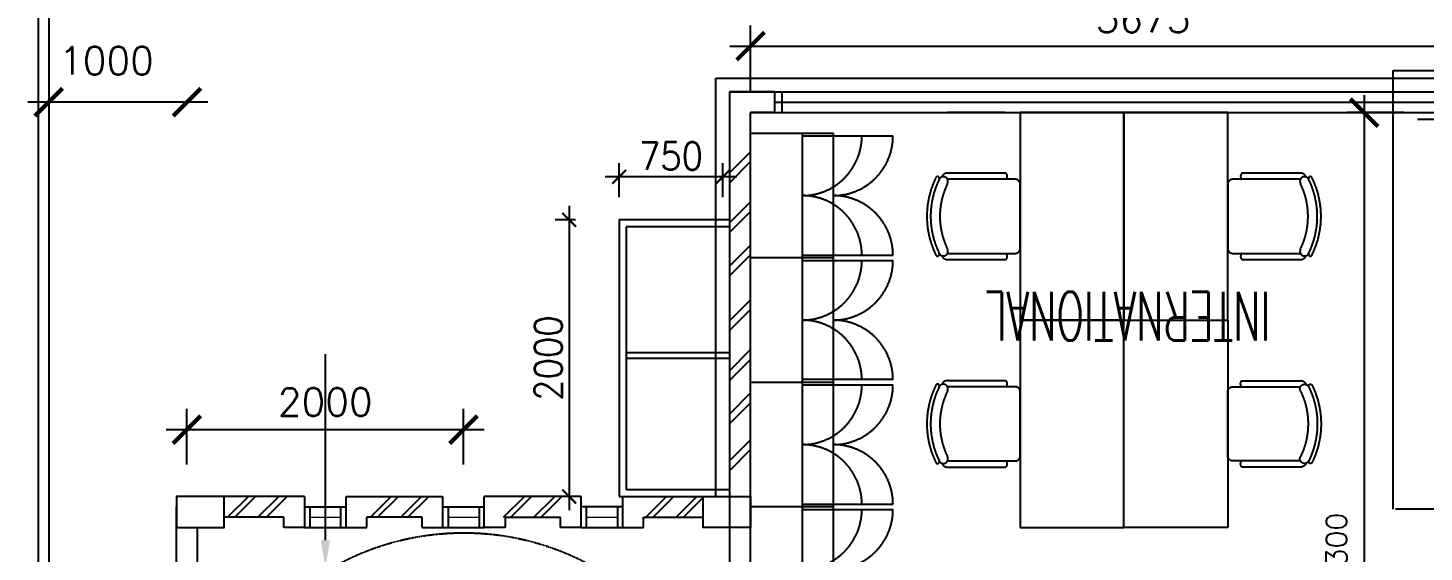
# Model space of a CAD drawing. Header units: feet. Extents: x 1407108 to 2957709, y -1501070 to -681589.
# Drawn here: x 1464067 to 1474162, y -769976 to -766187 of the extents above; entities that cross this region are included whole.
import ezdxf
from ezdxf.enums import TextEntityAlignment as Align

# ---------------------------------------------------------------- set-up
doc = ezdxf.new("R2010")
doc.units = ezdxf.units.FT
doc.header["$LTSCALE"] = 13
doc.header["$MEASUREMENT"] = 0
for name, pattern in [('CENTER', [2, 1.25, -0.25, 0.25, -0.25]), ('HIDDEN', [0.375, 0.25, -0.125]), ('HIDDEN1', [0.185, 0.12, -0.065])]:
    doc.linetypes.add(name, pattern=pattern)
doc.layers.get('0').update_dxf_attribs({"linetype": 'CONTINUOUS'})
for name, color, linetype in [('COL', 3, 'CONTINUOUS'), ('DIM', 7, 'CONTINUOUS'), ('DRAIN', 1, 'CONTINUOUS'), ('EX-BWL', 1, 'CONTINUOUS'), ('EX-COL', 4, 'CONTINUOUS'), ('EX-WDW', 8, 'CONTINUOUS'), ('EXFLOOR', 7, 'CONTINUOUS'), ('FURN', 1, 'CONTINUOUS'), ('FURN-NSC', 9, 'HIDDEN'), ('H', 1, 'CONTINUOUS'), ('hatch', 7, 'CONTINUOUS'), ('LINE', 7, 'CONTINUOUS'), ('PL', 5, 'CONTINUOUS'), ('SECT', 5, 'CONTINUOUS'), ('stair', 7, 'CONTINUOUS'), ('TEXT RM', 3, 'CONTINUOUS'), ('WALL', 2, 'CONTINUOUS'), ('WIN', 5, 'CONTINUOUS')]:
    doc.layers.add(name, color=color, linetype=linetype)
doc.styles.add('E', font='ROMANS.SHX', dxfattribs={"width": 0.9})
doc.styles.add('R100', font='romans.shx', dxfattribs={"height": 150})
doc.styles.add('ROMANS', font='romans')
doc.styles.get("Standard").update_dxf_attribs({"font": 'ROMANS.SHX'})
doc.styles.add('TEXT', font='romans.shx', dxfattribs={"width": 0.6, "height": 600})
doc.dimstyles.new('LEADER', dxfattribs={"dimscale": 100, "dimtxt": 2, "dimasz": 2, "dimexe": 1, "dimexo": 1, "dimgap": 0.5, "dimtad": 0, "dimdec": 0, "dimzin": 0, "dimdsep": 46, "dimtxsty": 'ROMANS', "dimcen": 0, "dimdle": 1, "dimclrd": 1, "dimclre": 255, "dimadec": 0, "dimazin": 0, "dimtfac": 1, "dimtdec": 0, "dimtofl": 0, "dimtmove": 2, "dimatfit": 3, "dimfxl": 1, "dimtolj": 1, "dimtzin": 0, "dimarcsym": 0})
doc.dimstyles.new('SCALE100', dxfattribs={"dimtxt": 250, "dimasz": 200, "dimexe": 125, "dimexo": 125, "dimgap": 125, "dimtad": 1, "dimdec": 0, "dimzin": 0, "dimdsep": 46, "dimtxsty": 'R100', "dimblk1": 'ARCHTICK', "dimblk2": 'ARCHTICK', "dimsah": 1, "dimcen": 0, "dimdle": 125, "dimclrd": 256, "dimclre": 256, "dimclrt": 1, "dimadec": 0, "dimazin": 0, "dimtfac": 1, "dimtdec": 0, "dimtix": 1, "dimtofl": 0, "dimtmove": 2, "dimatfit": 3, "dimfxl": 1, "dimtolj": 1, "dimtzin": 0, "dimarcsym": 0})
doc.dimstyles.new('STANDARD$0', dxfattribs={"dimscale": 0, "dimtxt": 8, "dimasz": 6, "dimexe": 1, "dimexo": 1, "dimgap": 3, "dimtad": 1, "dimdec": 0, "dimlfac": -1, "dimrnd": 1, "dimzin": 0, "dimdsep": 46, "dimtxsty": 'Standard', "dimcen": 0, "dimclrd": 5, "dimclre": 250, "dimadec": 0, "dimazin": 0, "dimtfac": 1, "dimtdec": 4, "dimtofl": 0, "dimtmove": 0, "dimatfit": 3, "dimfxl": 1, "dimtolj": 1, "dimtzin": 0, "dimarcsym": 0})

# ---------------------------------------------------------------- blocks, each defined once
blk = doc.blocks.new('_ARCHTICK')
at = {"color": 0, "linetype": 'ByBlock', "const_width": 0.15}
blk.add_lwpolyline([(-0.5, -0.5), (0.5, 0.5)], dxfattribs=at)
blk = doc.blocks.new('*D123')
at = {"layer": 'DIM', "color": 7, "lineweight": -2, "transparency": 16777216}
for p, q in [((1465217, -769344), (1465217, -768941)), ((1467217, -769344), (1467217, -768941)), ((1465067, -769091), (1467367, -769091))]:
    blk.add_line(p, q, dxfattribs=at)
at = {"layer": 'DIM', "color": 7, "lineweight": -2, "transparency": 16777216, "xscale": 200, "yscale": 200, "zscale": 200, "rotation": 180}
blk.add_blockref('_ARCHTICK', (1465217, -769091), dxfattribs=at)
at = {"layer": 'DIM', "color": 7, "lineweight": -2, "transparency": 16777216, "xscale": 200, "yscale": 200, "zscale": 200}
blk.add_blockref('_ARCHTICK', (1467217, -769091), dxfattribs=at)
at = {"layer": 'DIM', "color": 7, "transparency": 16777216, "insert": (1466217, -768891), "char_height": 200, "attachment_point": 5, "style": 'ROMANS'}
blk.add_mtext('\\A1;2000', dxfattribs=at)
blk = doc.blocks.new('*D272')
at = {"layer": 'DIM', "color": 7, "linetype": 'Continuous', "lineweight": -2, "transparency": 16777216}
for p, q in [((1465367, -766724), (1464067, -766724)), ((1465217, -766874), (1465217, -766874))]:
    blk.add_line(p, q, dxfattribs=at)
at = {"layer": 'DIM', "color": 7, "linetype": 'Continuous', "lineweight": -2, "transparency": 16777216, "xscale": 200, "yscale": 200, "zscale": 200, "rotation": 180}
blk.add_blockref('_ARCHTICK', (1464217, -766724), dxfattribs=at)
at = {"layer": 'DIM', "color": 7, "linetype": 'Continuous', "lineweight": -2, "transparency": 16777216, "xscale": 200, "yscale": 200, "zscale": 200}
blk.add_blockref('_ARCHTICK', (1465217, -766724), dxfattribs=at)
at = {"layer": 'DIM', "color": 7, "linetype": 'Continuous', "transparency": 16777216, "insert": (1464635, -766424), "char_height": 200, "attachment_point": 5, "style": 'ROMANS'}
blk.add_mtext('\\A1;1000', dxfattribs=at)
blk = doc.blocks.new('*D637')
at = {"color": 7, "lineweight": -2, "transparency": 16777216}
for p, q in [((1467980, -767474), (1467980, -769674)), ((1468026, -767574), (1467880, -767574)), ((1468026, -769574), (1467880, -769574))]:
    blk.add_line(p, q, dxfattribs=at)
at = {"color": 7, "lineweight": -2, "transparency": 16777216, "xscale": 100, "yscale": 100, "zscale": 100}
for p, rotation in [((1467980, -767574), 90), ((1467980, -769574), 270)]:
    blk.add_blockref('_ARCHTICK', p, dxfattribs=dict(at, rotation=rotation))
at = {"color": 7, "transparency": 16777216, "insert": (1467830, -768574), "char_height": 200, "attachment_point": 5, "rotation": 90, "style": 'E'}
blk.add_mtext('\\A1;2000', dxfattribs=at)
blk = doc.blocks.new('*D638')
at = {"color": 7, "lineweight": -2, "transparency": 16777216}
for p, q in [((1468342, -767410), (1468342, -767164)), ((1469092, -767410), (1469092, -767164)), ((1469192, -767264), (1468242, -767264))]:
    blk.add_line(p, q, dxfattribs=at)
at = {"color": 7, "lineweight": -2, "transparency": 16777216, "xscale": 100, "yscale": 100, "zscale": 100, "rotation": 180}
blk.add_blockref('_ARCHTICK', (1468342, -767264), dxfattribs=at)
at = {"color": 7, "lineweight": -2, "transparency": 16777216, "xscale": 100, "yscale": 100, "zscale": 100}
blk.add_blockref('_ARCHTICK', (1469092, -767264), dxfattribs=at)
at = {"color": 7, "transparency": 16777216, "insert": (1468717, -767114), "char_height": 200, "attachment_point": 5, "style": 'E'}
blk.add_mtext('\\A1;750', dxfattribs=at)
blk = doc.blocks.new('*D690')
at = {"layer": 'WALL', "color": 7, "linetype": 'Continuous', "lineweight": -2, "transparency": 16777216}
for p, q in [((1469292, -766649), (1469292, -766169)), ((1474967, -766649), (1474967, -766169)), ((1469142, -766319), (1475117, -766319))]:
    blk.add_line(p, q, dxfattribs=at)
at = {"layer": 'WALL', "color": 7, "linetype": 'Continuous', "lineweight": -2, "transparency": 16777216, "xscale": 200, "yscale": 200, "zscale": 200, "rotation": 180}
blk.add_blockref('_ARCHTICK', (1469292, -766319), dxfattribs=at)
at = {"layer": 'WALL', "color": 7, "linetype": 'Continuous', "lineweight": -2, "transparency": 16777216, "xscale": 200, "yscale": 200, "zscale": 200}
blk.add_blockref('_ARCHTICK', (1474967, -766319), dxfattribs=at)
at = {"layer": 'WALL', "color": 7, "linetype": 'Continuous', "transparency": 16777216, "insert": (1472130, -766119), "char_height": 200, "attachment_point": 5, "style": 'ROMANS'}
blk.add_mtext('\\A1;5675', dxfattribs=at)
blk = doc.blocks.new('chair06')
at = {"layer": 'FURN-NSC', "ltscale": 500}
for p, q in [((-66, 293), (-489, 293)), ((1, 249), (-489, 249)), ((37, -251), (37, 213)), ((-489, -287), (1, -287)), ((-489, -331), (-66, -331))]:
    blk.add_line(p, q, dxfattribs=at)
for centre, radius, start, end in [((-6, -19), 632, 153.7494, 206.2506), ((-6, -19), 605, 153.7494, 206.2506), ((-561, 255), 13.4, 333.7494, 153.7494), ((-519, 234), 33.5, 333.7494, 153.7494), ((-6, -19), 538, 153.7494, 206.2506), ((-489, 249), 44.6, 90, 158.0609), ((-88, 271), 31.6, 315, 45), ((1, 213), 35.7, 0, 90), ((-561, -293), 13.4, 206.2506, 26.2506), ((-519, -272), 33.5, 206.2506, 26.2506), ((-88, -309), 31.6, 315, 45), ((1, -251), 35.7, 270, 0), ((-489, -287), 44.6, 201.9391, 270)]:
    blk.add_arc(centre, radius, start, end, dxfattribs=at)
blk = doc.blocks.new('*D709')
at = {"layer": 'DIM', "linetype": 'Continuous', "lineweight": -2, "transparency": 16777216}
for p, q in [((1473729, -766674), (1473729, -773224)), ((1474017, -766799), (1473604, -766799)), ((1474017, -773099), (1473604, -773099))]:
    blk.add_line(p, q, dxfattribs=at)
at = {"layer": 'DIM', "linetype": 'Continuous', "lineweight": -2, "transparency": 16777216, "xscale": 200, "yscale": 200, "zscale": 200}
for p, rotation in [((1473729, -766799), 90), ((1473729, -773099), 270)]:
    blk.add_blockref('_ARCHTICK', p, dxfattribs=dict(at, rotation=rotation))
at = {"layer": 'DIM', "color": 1, "linetype": 'Continuous', "transparency": 16777216, "insert": (1473529, -769949), "char_height": 150, "attachment_point": 5, "rotation": 90, "style": 'R100'}
blk.add_mtext('\\A1;6300', dxfattribs=at)
blk = doc.blocks.new('dtble04c')
at = {"layer": 'FURN-NSC', "ltscale": 500}
for p, q in [((-216, 457), (-216, 915)), ((216, 915), (216, 457)), ((-248, 796), (-216, 796)), ((-248, 503), (-248, 796)), ((248, 796), (216, 796)), ((248, 503), (248, 796)), ((-248, 503), (-216, 503)), ((216, 457), (-216, 457)), ((248, 503), (216, 503)), ((-915, 216), (-457, 216)), ((-503, 248), (-796, 248)), ((-796, 248), (-796, 216)), ((-503, 248), (-503, 216)), ((-457, 216), (-457, -216)), ((457, -216), (457, 216)), ((457, 216), (915, 216)), ((503, 248), (503, 216)), ((503, 248), (796, 248)), ((796, 248), (796, 216)), ((-457, -216), (-915, -216)), ((-796, -248), (-796, -216)), ((-503, -248), (-796, -248)), ((-503, -248), (-503, -216)), ((915, -216), (457, -216)), ((503, -248), (503, -216)), ((503, -248), (796, -248)), ((796, -248), (796, -216)), ((-248, -503), (-248, -796)), ((-248, -503), (-216, -503)), ((-216, -915), (-216, -457)), ((-216, -457), (216, -457)), ((216, -457), (216, -915)), ((248, -503), (216, -503)), ((248, -503), (248, -796)), ((-248, -796), (-216, -796)), ((248, -796), (216, -796))]:
    blk.add_line(p, q, dxfattribs=at)
blk.add_circle((0, 0), 457, dxfattribs=at)
for centre, start, end in [((0, 447), 65.2531, 114.7469), ((-447, 0), 155.2531, 204.7469), ((447, 0), 335.2531, 24.7469), ((0, -447), 245.2531, 294.7469)]:
    blk.add_arc(centre, 516, start, end, dxfattribs=at)

msp = doc.modelspace()

# ---------------------------------------------------------------- linework, layer by layer
at = {"color": 0}
for p, q in [((1469042.2, -766549.1), (1485217.2, -766549.1)), ((1469042.2, -769574.1), (1469042.2, -766549.1)), ((1469042.2, -766549.1), (1483557.2, -766549.1)), ((1469042.2, -769574.1), (1469042.2, -766549.1)), ((1469142.2, -768786.6), (1469142.2, -767436.6)), ((1469142.2, -768786.6), (1469142.2, -767436.6)), ((1469142.2, -767624.1), (1468392.2, -767624.1)), ((1468392.2, -767624.1), (1468392.2, -769524.1)), ((1469142.2, -767624.1), (1468392.2, -767624.1)), ((1468392.2, -767624.1), (1468392.2, -769524.1)), ((1468392.2, -769524.1), (1469142.2, -769524.1)), ((1468392.2, -769524.1), (1469142.2, -769524.1))]:
    msp.add_line(p, q, dxfattribs=at)
at = {"color": 0, "linetype": 'Continuous'}
for p, q in [((1468392.2, -768534.1), (1469142.2, -768534.1)), ((1468392.2, -768534.1), (1469142.2, -768534.1)), ((1468392.2, -768574.1), (1469142.2, -768574.1)), ((1468392.2, -768574.1), (1469142.2, -768574.1))]:
    msp.add_line(p, q, dxfattribs=at)
msp.add_lwpolyline([(1495292.2, -782499.1), (1469142.2, -782499.1), (1469142.2, -766649.1), (1495292.2, -766649.1)], close=True, dxfattribs=at)
at = {"color": 0}
msp.add_lwpolyline([(1468342.2, -769574.1), (1469142.2, -769574.1), (1469142.2, -767574.1), (1468342.2, -767574.1)], close=True, dxfattribs=at)
msp.add_lwpolyline([(1468342.2, -769574.1), (1469142.2, -769574.1), (1469142.2, -767574.1), (1468342.2, -767574.1)], close=True, dxfattribs=at)
at = {"layer": 'COL', "color": 0}
for points in [[(1465485.2, -769574.1), (1465142.2, -769574.1), (1465142.2, -769799.1), (1465485.2, -769799.1)], [(1468949.2, -769574.1), (1469292.2, -769574.1), (1469292.2, -769799.1), (1468949.2, -769799.1)]]:
    msp.add_lwpolyline(points, close=True, dxfattribs=at)
at = {"layer": 'DRAIN', "color": 0}
for p, q in [((1464142.2, -764599.1), (1464142.2, -775129.1)), ((1464217.2, -764674.1), (1464217.2, -775204.1))]:
    msp.add_line(p, q, dxfattribs=at)
at = {"layer": 'EX-BWL', "color": 0}
for p, q in [((1469142.2, -766649.1), (1469467.2, -766649.1)), ((1469467.2, -766649.1), (1469142.2, -766649.1)), ((1469142.2, -769574.1), (1469142.2, -766649.1)), ((1469467.2, -766799.1), (1469467.2, -766649.1)), ((1469292.2, -776549.1), (1469292.2, -766799.1)), ((1469467.2, -766799.1), (1469292.2, -766799.1)), ((1469292.2, -766799.1), (1469467.2, -766799.1)), ((1466067.2, -769574.1), (1465485.2, -769574.1)), ((1466067.2, -769574.1), (1466067.2, -769799.1)), ((1466367.2, -769574.1), (1467067.2, -769574.1)), ((1466367.2, -769799.1), (1466367.2, -769574.1)), ((1468067.2, -769574.1), (1467367.2, -769574.1)), ((1468067.2, -769799.1), (1468067.2, -769574.1)), ((1468367.2, -769574.1), (1468367.2, -769799.1)), ((1468367.2, -769574.1), (1468949.2, -769574.1)), ((1465917.2, -769799.1), (1465917.2, -769724.1)), ((1466917.2, -769724.1), (1466517.2, -769724.1)), ((1466517.2, -769799.1), (1466517.2, -769724.1)), ((1466917.2, -769799.1), (1466917.2, -769724.1)), ((1467517.2, -769724.1), (1467517.2, -769799.1)), ((1467517.2, -769724.1), (1467917.2, -769724.1)), ((1467917.2, -769799.1), (1467917.2, -769724.1)), ((1468517.2, -769724.1), (1468949.2, -769724.1)), ((1468517.2, -769799.1), (1468517.2, -769724.1)), ((1466067.2, -769799.1), (1465917.2, -769799.1)), ((1466367.2, -769799.1), (1466517.2, -769799.1)), ((1468067.2, -769799.1), (1467917.2, -769799.1)), ((1468367.2, -769799.1), (1468517.2, -769799.1)), ((1469142.2, -776549.1), (1469142.2, -769799.1))]:
    msp.add_line(p, q, dxfattribs=at)
for points in [[(1466917.2, -769799.1), (1467067.2, -769799.1), (1467067.2, -769574.1)], [(1467517.2, -769799.1), (1467367.2, -769799.1), (1467367.2, -769574.1)], [(1465917.2, -769724.1), (1465485.2, -769724.1)]]:
    msp.add_lwpolyline(points, dxfattribs=at)
at = {"layer": 'EX-COL', "color": 0}
msp.add_lwpolyline([(1468949.2, -769574.1), (1469292.2, -769574.1), (1469292.2, -769799.1), (1468949.2, -769799.1)], close=True, dxfattribs=at)
at = {"layer": 'EX-WDW', "color": 0}
for p, q in [((1469467.2, -766799.1), (1483557.2, -766799.1)), ((1466067.2, -769649.1), (1466367.2, -769649.1)), ((1466105.2, -769649.1), (1466105.2, -769799.1)), ((1466329.2, -769799.1), (1466329.2, -769649.1)), ((1466517.2, -769799.1), (1466517.2, -769724.1)), ((1467067.2, -769649.1), (1467367.2, -769649.1)), ((1467105.2, -769649.1), (1467105.2, -769799.1)), ((1467329.2, -769649.1), (1467329.2, -769799.1)), ((1468367.2, -769649.1), (1468067.2, -769649.1)), ((1468105.2, -769799.1), (1468105.2, -769649.1)), ((1468329.2, -769649.1), (1468329.2, -769799.1)), ((1466067.2, -769799.1), (1466367.2, -769799.1)), ((1467067.2, -769799.1), (1467367.2, -769799.1)), ((1468367.2, -769800.5), (1468067.2, -769800.5))]:
    msp.add_line(p, q, dxfattribs=at)
for points in [[(1469467.2, -766649.1), (1483557.2, -766649.1)], [(1469467.2, -766724.1), (1483557.2, -766724.1)]]:
    msp.add_lwpolyline(points, dxfattribs=at)
at = {"layer": 'EX-WDW', "color": 0, "const_width": 10, "flags": 128}
for points in [[(1466105.2, -769724.1), (1466329.2, -769724.1)], [(1467105.2, -769724.1), (1467329.2, -769724.1)], [(1468329.2, -769724.1), (1468105.2, -769724.1)]]:
    msp.add_lwpolyline(points, dxfattribs=at)
at = {"layer": 'EXFLOOR', "color": 0, "linetype": 'HIDDEN'}
msp.add_arc((1467217.2, -771764.1), 1925, 7.16198, 180, dxfattribs=at)
at = {"layer": 'FURN', "color": 0, "linetype": 'Continuous'}
for p, q in [((1469892.2, -766949.1), (1469292.2, -766949.1)), ((1469892.2, -775949.1), (1469892.2, -766949.1)), ((1469892.2, -767849.1), (1469292.2, -767849.1)), ((1469892.2, -768749.1), (1469292.2, -768749.1)), ((1469892.2, -769649.1), (1469292.2, -769649.1))]:
    msp.add_line(p, q, dxfattribs=at)
msp.add_lwpolyline([(1469667.2, -774149.1), (1469667.2, -766949.1)], dxfattribs=at)
at = {"layer": 'FURN', "color": 0, "linetype": 'HIDDEN1', "ltscale": 500}
for points in [[(1469667.2, -767829.1), (1470097.2, -767829.1, 0.4122839), (1469667.2, -767399.1, 0.4122839), (1470097.2, -766969.1), (1469667.2, -766969.1)], [(1469892.2, -767829.1), (1470322.2, -767829.1, 0.4122839), (1469892.2, -767399.1, 0.4122839), (1470322.2, -766969.1), (1469892.2, -766969.1)], [(1469667.2, -767869.1), (1470097.2, -767869.1, -0.4122839), (1469667.2, -768299.1, -0.4122839), (1470097.2, -768729.1), (1469667.2, -768729.1)], [(1469892.2, -767869.1), (1470322.2, -767869.1, -0.4122839), (1469892.2, -768299.1, -0.4122839), (1470322.2, -768729.1), (1469892.2, -768729.1)], [(1469667.2, -769629.1), (1470097.2, -769629.1, 0.4122839), (1469667.2, -769199.1, 0.4122839), (1470097.2, -768769.1), (1469667.2, -768769.1)], [(1469892.2, -769629.1), (1470322.2, -769629.1, 0.4122839), (1469892.2, -769199.1, 0.4122839), (1470322.2, -768769.1), (1469892.2, -768769.1)], [(1469667.2, -769669.1), (1470097.2, -769669.1, -0.4122839), (1469667.2, -770099.1, -0.4122839), (1470097.2, -770529.1), (1469667.2, -770529.1)], [(1469892.2, -769669.1), (1470322.2, -769669.1, -0.4122839), (1469892.2, -770099.1, -0.4122839), (1470322.2, -770529.1), (1469892.2, -770529.1)]]:
    msp.add_lwpolyline(points, format="xyb", dxfattribs=at)
at = {"layer": 'FURN-NSC', "color": 0, "ltscale": 500}
for points in [[(1471992.2, -768299.1), (1471992.2, -766799.1), (1471242.2, -766799.1), (1471242.2, -768299.1)], [(1471992.2, -766799.1), (1471992.2, -768299.1), (1472742.2, -768299.1), (1472742.2, -766799.1)], [(1471992.2, -769799.1), (1471992.2, -768299.1), (1471242.2, -768299.1), (1471242.2, -769799.1)], [(1471992.2, -769799.1), (1471992.2, -768299.1), (1472742.2, -768299.1), (1472742.2, -769799.1)]]:
    msp.add_lwpolyline(points, close=True, dxfattribs=at)
at = {"layer": 'H', "color": 0}
for p, q in [((1469142.2, -767232.9), (1469292.2, -767082.9)), ((1469142.2, -767303.6), (1469292.2, -767153.6)), ((1469142.2, -767593.8), (1469292.2, -767443.8)), ((1469142.2, -767664.5), (1469292.2, -767514.5)), ((1469142.2, -767907.2), (1469292.2, -767757.2)), ((1469142.2, -767977.9), (1469292.2, -767827.9)), ((1469142.2, -768301.6), (1469292.2, -768151.6)), ((1469142.2, -768372.3), (1469292.2, -768222.3)), ((1469142.2, -768662.5), (1469292.2, -768512.5)), ((1469142.2, -768733.2), (1469292.2, -768583.2)), ((1469142.2, -768976), (1469292.2, -768826)), ((1469142.2, -769046.7), (1469292.2, -768896.7)), ((1469142.2, -769314.9), (1469292.2, -769164.9)), ((1469142.2, -769385.6), (1469292.2, -769235.6)), ((1465511.1, -769724.1), (1465661.1, -769574.1)), ((1465562.8, -769724.1), (1465712.8, -769574.1)), ((1465727.8, -769726.3), (1465877.8, -769576.3)), ((1465789.7, -769726.3), (1465939.7, -769576.3)), ((1466544.3, -769724.1), (1466694.3, -769574.1)), ((1466596, -769724.1), (1466746, -769574.1)), ((1466761, -769726.3), (1466911, -769576.3)), ((1466812.7, -769726.3), (1466962.7, -769576.3)), ((1467506.8, -769724.1), (1467656.8, -769574.1)), ((1467558.5, -769724.1), (1467708.5, -769574.1)), ((1467723.5, -769726.3), (1467873.5, -769576.3)), ((1467775.2, -769726.3), (1467925.2, -769576.3)), ((1468535.5, -769724.1), (1468685.5, -769574.1)), ((1468587.1, -769724.1), (1468737.1, -769574.1)), ((1468752.2, -769726.3), (1468902.2, -769576.3)), ((1468803.8, -769726.3), (1468953.8, -769576.3))]:
    msp.add_line(p, q, dxfattribs=at)
at = {"layer": 'hatch', "color": 0}
for p, q in [((1469142.2, -767232.9), (1469292.2, -767082.9)), ((1469142.2, -767303.6), (1469292.2, -767153.6)), ((1469142.2, -767593.8), (1469292.2, -767443.8)), ((1469142.2, -767664.5), (1469292.2, -767514.5)), ((1469142.2, -767907.2), (1469292.2, -767757.2)), ((1469142.2, -767977.9), (1469292.2, -767827.9)), ((1469142.2, -768301.6), (1469292.2, -768151.6)), ((1469142.2, -768372.3), (1469292.2, -768222.3)), ((1469142.2, -768662.5), (1469292.2, -768512.5)), ((1469142.2, -768733.2), (1469292.2, -768583.2)), ((1469142.2, -768976), (1469292.2, -768826)), ((1469142.2, -769046.7), (1469292.2, -768896.7)), ((1469142.2, -769314.9), (1469292.2, -769164.9)), ((1469142.2, -769385.6), (1469292.2, -769235.6)), ((1465511.1, -769724.1), (1465661.1, -769574.1)), ((1465562.8, -769724.1), (1465712.8, -769574.1)), ((1465727.8, -769726.3), (1465877.8, -769576.3)), ((1465789.7, -769726.3), (1465939.7, -769576.3)), ((1466544.3, -769724.1), (1466694.3, -769574.1)), ((1466596, -769724.1), (1466746, -769574.1)), ((1466761, -769726.3), (1466911, -769576.3)), ((1466812.7, -769726.3), (1466962.7, -769576.3)), ((1467506.8, -769724.1), (1467656.8, -769574.1)), ((1467558.5, -769724.1), (1467708.5, -769574.1)), ((1467723.5, -769726.3), (1467873.5, -769576.3)), ((1467775.2, -769726.3), (1467925.2, -769576.3)), ((1468535.5, -769724.1), (1468685.5, -769574.1)), ((1468587.1, -769724.1), (1468737.1, -769574.1)), ((1468752.2, -769726.3), (1468902.2, -769576.3)), ((1468803.8, -769726.3), (1468953.8, -769576.3))]:
    msp.add_line(p, q, dxfattribs=at)
at = {"layer": 'LINE', "color": 0, "linetype": 'Continuous'}
msp.add_line((1466218.2, -769890.7), (1466218.2, -768544.2), dxfattribs=at)
msp.add_solid([(1466251.5, -769890.7), (1466184.9, -769890.7), (1466218.2, -770090.7)], dxfattribs=at)
at = {"layer": 'PL', "color": 0}
for p, q in [((1466067.2, -769649.1), (1466367.2, -769649.1)), ((1466105.2, -769649.1), (1466105.2, -769799.1)), ((1467067.2, -769649.1), (1467367.2, -769649.1)), ((1467105.2, -769649.1), (1467105.2, -769799.1)), ((1467329.2, -769649.1), (1467329.2, -769799.1)), ((1468367.2, -769649.1), (1468067.2, -769649.1)), ((1468329.2, -769649.1), (1468329.2, -769799.1)), ((1466067.2, -769799.1), (1466367.2, -769799.1)), ((1467067.2, -769799.1), (1467367.2, -769799.1)), ((1468367.2, -769800.5), (1468067.2, -769800.5))]:
    msp.add_line(p, q, dxfattribs=at)
at = {"layer": 'SECT', "color": 0, "linetype": 'CENTER', "ltscale": 250}
msp.add_lwpolyline([(1473939, -769666.3), (1473939, -766495), (1478017.2, -766495), (1478017.2, -769666.3)], close=True, dxfattribs=at)
at = {"layer": 'stair', "color": 0, "linetype": 'HIDDEN'}
msp.add_arc((1467217.2, -771764.1), 1925, 7.16198, 180, dxfattribs=at)
at = {"layer": 'WALL', "color": 0}
for p, q in [((1469142.2, -766649.1), (1469467.2, -766649.1)), ((1469467.2, -766649.1), (1469142.2, -766649.1)), ((1469142.2, -769574.1), (1469142.2, -766649.1)), ((1469467.2, -766799.1), (1469467.2, -766649.1)), ((1469292.2, -776549.1), (1469292.2, -766799.1)), ((1469467.2, -766799.1), (1469292.2, -766799.1)), ((1469292.2, -766799.1), (1469467.2, -766799.1)), ((1466067.2, -769574.1), (1465485.2, -769574.1)), ((1466067.2, -769574.1), (1466067.2, -769799.1)), ((1466367.2, -769574.1), (1467067.2, -769574.1)), ((1466367.2, -769799.1), (1466367.2, -769574.1)), ((1468067.2, -769574.1), (1467367.2, -769574.1)), ((1468067.2, -769799.1), (1468067.2, -769574.1)), ((1468367.2, -769574.1), (1468367.2, -769799.1)), ((1468367.2, -769574.1), (1468949.2, -769574.1)), ((1465142.2, -776174.1), (1465142.2, -769649.1)), ((1465917.2, -769799.1), (1465917.2, -769724.1)), ((1466917.2, -769724.1), (1466517.2, -769724.1)), ((1466517.2, -769799.1), (1466517.2, -769724.1)), ((1466917.2, -769799.1), (1466917.2, -769724.1)), ((1467517.2, -769724.1), (1467517.2, -769799.1)), ((1467517.2, -769724.1), (1467917.2, -769724.1)), ((1467917.2, -769799.1), (1467917.2, -769724.1)), ((1468517.2, -769724.1), (1468949.2, -769724.1)), ((1468517.2, -769799.1), (1468517.2, -769724.1)), ((1465292.2, -776174.1), (1465292.2, -769799.1)), ((1466067.2, -769799.1), (1465917.2, -769799.1)), ((1466367.2, -769799.1), (1466517.2, -769799.1)), ((1468067.2, -769799.1), (1467917.2, -769799.1)), ((1468367.2, -769799.1), (1468517.2, -769799.1)), ((1469142.2, -776549.1), (1469142.2, -769799.1))]:
    msp.add_line(p, q, dxfattribs=at)
at = {"layer": 'WALL', "color": 0, "linetype": 'Continuous'}
for p, q in [((1469716, -766799.1), (1470716, -766799.1)), ((1471133.7, -766799.1), (1470716, -766799.1)), ((1471133.7, -766799.1), (1471591.4, -766799.1)), ((1472049, -766799.1), (1471591.4, -766799.1)), ((1472049, -766799.1), (1472466.7, -766799.1)), ((1474532.7, -766849.6), (1474114.9, -766849.6))]:
    msp.add_line(p, q, dxfattribs=at)
at = {"layer": 'WALL', "color": 0}
for points in [[(1466917.2, -769799.1), (1467067.2, -769799.1), (1467067.2, -769574.1)], [(1467517.2, -769799.1), (1467367.2, -769799.1), (1467367.2, -769574.1)], [(1465917.2, -769724.1), (1465485.2, -769724.1)]]:
    msp.add_lwpolyline(points, dxfattribs=at)
at = {"layer": 'WIN', "color": 0}
for p, q in [((1469517.2, -766649.1), (1469517.2, -766799.1)), ((1469467.2, -766799.1), (1484967.2, -766799.1)), ((1466329.2, -769799.1), (1466329.2, -769649.1)), ((1466517.2, -769799.1), (1466517.2, -769724.1)), ((1468105.2, -769799.1), (1468105.2, -769649.1))]:
    msp.add_line(p, q, dxfattribs=at)
msp.add_lwpolyline([(1469467.2, -766649.1), (1484967.2, -766649.1), (1494967.2, -766649.1)], dxfattribs=at)
at = {"layer": 'WIN', "color": 0, "const_width": 10, "flags": 128}
for points in [[(1479917.2, -766724.1), (1469517.2, -766724.1)], [(1466105.2, -769724.1), (1466329.2, -769724.1)], [(1467105.2, -769724.1), (1467329.2, -769724.1)], [(1468329.2, -769724.1), (1468105.2, -769724.1)]]:
    msp.add_lwpolyline(points, dxfattribs=at)

# ---------------------------------------------------------------- block references
at = {"layer": 'FURN-NSC', "color": 0, "ltscale": 500}
for name, p, rotation in [('dtble04c', (1475409, -768118.5), 130.7711180291575), ('chair06', (1472779.2, -767568.1), 180)]:
    msp.add_blockref(name, p, dxfattribs=dict(at, rotation=rotation))
for p in [(1471205.1, -767530.1), (1471205.1, -769030.1)]:
    msp.add_blockref('chair06', p, dxfattribs=at)
at = {"layer": 'FURN-NSC', "color": 0, "ltscale": 500, "xscale": -1}
msp.add_blockref('chair06', (1472779.2, -769030.1), dxfattribs=at)

# ---------------------------------------------------------------- texts
at = {"layer": 'TEXT RM', "color": 0, "ltscale": 0.5, "style": 'TEXT', "width": 0.6}
msp.add_text('INTERNATIONAL', height=350, rotation=180, dxfattribs=at).set_placement((1472021.9, -768270.9), align=Align.MIDDLE)

# ---------------------------------------------------------------- dimensions: what is measured, and where the dimension line sits
at = {"color": 0}
dim = msp.add_linear_dim(base=(1468342.2, -767264.2), p1=(1469091.6, -767509.9), p2=(1468342.2, -767509.9), text='750', dimstyle='LEADER', override={"dimtxt": 2, "dimasz": 1, "dimtad": 1, "dimtxsty": 'E', "dimblk": 'ARCHTICK', "dimclrd": 7, "dimclre": 7, "dimclrt": 7, "dimtofl": 1}, dxfattribs=at)
dim.commit()
dim.dimension.update_dxf_attribs({"geometry": '*D638', "text_midpoint": (1468716.9, -767114.2)})
dim = msp.add_linear_dim(base=(1467980, -769574.1), p1=(1468126.3, -767574.1), p2=(1468126.3, -769574.1), angle=270, dimstyle='LEADER', override={"dimasz": 1, "dimtad": 1, "dimtxsty": 'E', "dimblk": 'ARCHTICK', "dimclrd": 7, "dimclre": 7, "dimclrt": 7, "dimtofl": 1}, dxfattribs=at)
dim.commit()
dim.dimension.update_dxf_attribs({"geometry": '*D637', "text_midpoint": (1467830, -768574.1)})
at = {"layer": 'DIM', "color": 0, "linetype": 'Continuous'}
dim = msp.add_linear_dim(base=(1464217.2, -766724.1), p1=(1465217.2, -766724.1), p2=(1464217.2, -766724.1), dimstyle='STANDARD$0', override={"dimscale": 100, "dimtxt": 2, "dimasz": 2, "dimexe": 1.5, "dimexo": 1.5, "dimgap": 1, "dimtxsty": 'ROMANS', "dimblk": 'ARCHTICK', "dimdle": 1.5, "dimclrd": 7, "dimclre": 7, "dimclrt": 7, "dimtdec": 0, "dimtmove": 2}, dxfattribs=at)
dim.commit()
dim.dimension.update_dxf_attribs({"geometry": '*D272', "text_midpoint": (1464634.5, -766424), "dimtype": 160})
dim = msp.add_linear_dim(base=(1473728.9, -773099), p1=(1474142.2, -766799.1), p2=(1474142.2, -773099), angle=90, dimstyle='SCALE100', dxfattribs=at)
dim.commit()
dim.dimension.update_dxf_attribs({"geometry": '*D709', "text_midpoint": (1473528.9, -769949)})
at = {"layer": 'DIM', "color": 0}
dim = msp.add_aligned_dim(p1=(1465217.2, -769494.5), p2=(1467217.2, -769494.5), distance=403.9, dimstyle='STANDARD$0', override={"dimscale": 100, "dimtxt": 2, "dimasz": 2, "dimexe": 1.5, "dimexo": 1.5, "dimgap": 1, "dimtxsty": 'ROMANS', "dimblk": 'ARCHTICK', "dimdle": 1.5, "dimclrd": 7, "dimclre": 7, "dimclrt": 7, "dimtdec": 0, "dimtmove": 2}, dxfattribs=at)
dim.commit()
dim.dimension.update_dxf_attribs({"geometry": '*D123', "text_midpoint": (1466217.2, -768890.6)})
at = {"layer": 'WALL', "color": 0, "linetype": 'Continuous'}
dim = msp.add_linear_dim(base=(1474967.2, -766319.3), p1=(1469292.2, -766799.1), p2=(1474967.2, -766799.1), dimstyle='STANDARD$0', override={"dimscale": 100, "dimtxt": 2, "dimasz": 2, "dimexe": 1.5, "dimexo": 1.5, "dimgap": 1, "dimtxsty": 'ROMANS', "dimblk": 'ARCHTICK', "dimdle": 1.5, "dimclrd": 7, "dimclre": 7, "dimclrt": 7, "dimtdec": 0, "dimtmove": 2}, dxfattribs=at)
dim.commit()
dim.dimension.update_dxf_attribs({"geometry": '*D690', "text_midpoint": (1472129.7, -766119.3)})

doc.saveas('drawing.dxf')
